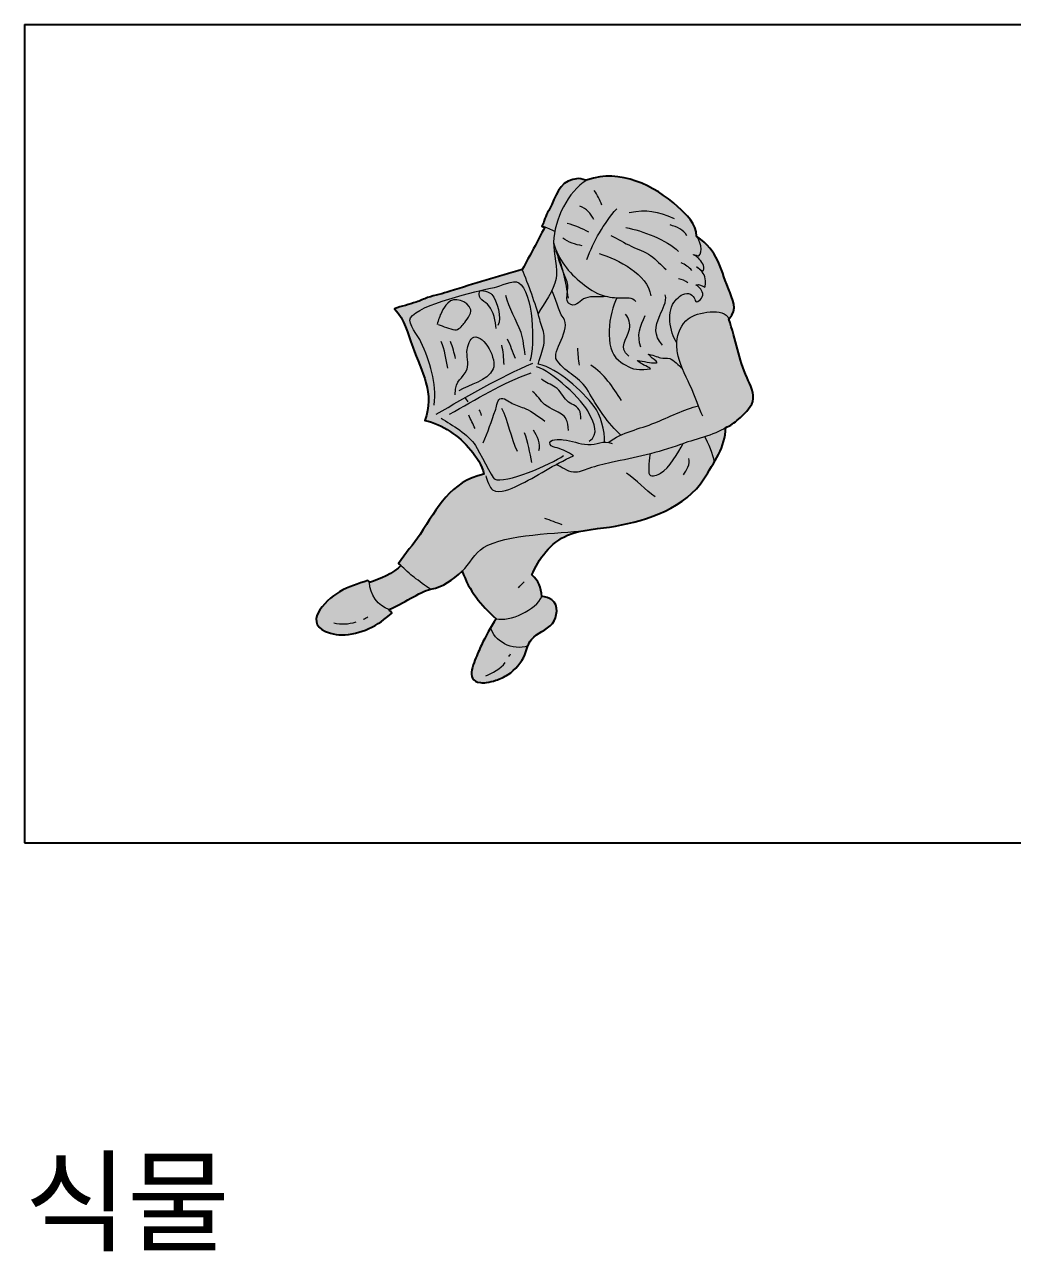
# Model space of a CAD drawing. Header units: millimetres. Extents: x 488786 to 747986, y 25193 to 95000.
# Drawn here: x 575900 to 578073, y 89301 to 92000 of the extents above; entities that cross this region are included whole.
import ezdxf

# ---------------------------------------------------------------- set-up
doc = ezdxf.new("R2010")
doc.units = ezdxf.units.MM
for name, color, linetype in [('10. ETC', 251, 'Continuous'), ('13. TXT2', 43, 'Continuous'), ('25. 255', 255, 'Continuous'), ('6. FUR1', 181, 'Continuous')]:
    doc.layers.add(name, color=color, linetype=linetype)
doc.layers.add('7. FUR2', color=241, linetype='Continuous', lineweight=5)
doc.styles.add('YUHIHA_TEXT', font='Pretendard-Regular.ttf')

# ---------------------------------------------------------------- blocks, each defined once
blk = doc.blocks.new('YUHIHA_Accessory_Person_Seated_C_Plan')
at = {"layer": '25. 255'}
blk.add_hatch(color=256, dxfattribs=at).paths.add_polyline_path([(41056, 11822.5), (41056.2, 11823), (41056.4, 11823.6), (41056.5, 11824.2), (41056.7, 11824.8), (41057, 11825.4), (41057.2, 11826.1), (41057.4, 11826.7), (41057.7, 11827.3), (41058.3, 11828.5), (41058.9, 11829.8), (41059.5, 11831), (41060.3, 11832.3), (41061, 11833.6), (41061.8, 11834.8), (41062.6, 11836.1), (41063.5, 11837.4), (41065.3, 11839.9), (41067.2, 11842.4), (41069.1, 11844.9), (41071.1, 11847.3), (41073.1, 11849.6), (41075.1, 11851.8), (41079, 11855.9), (41082.6, 11859.5), (41083.4, 11859.2), (41085.7, 11858.2), (41099.6, 11872), (41102.9, 11875.6), (41104.5, 11877.4), (41106.1, 11879.2), (41107.6, 11881.2), (41109.1, 11883.1), (41110.6, 11885.2), (41112, 11887.3), (41113.2, 11889.1), (41114.4, 11891.1), (41115.5, 11893.1), (41116.7, 11895.3), (41117.8, 11897.5), (41118.8, 11899.8), (41119.8, 11902.1), (41120.7, 11904.5), (41121.6, 11906.9), (41122.4, 11909.4), (41122.7, 11910.6), (41123.1, 11911.8), (41123.4, 11913), (41123.6, 11914.2), (41123.9, 11915.4), (41124.1, 11916.6), (41124.3, 11917.8), (41124.5, 11919), (41124.6, 11920.1), (41124.7, 11921.3), (41124.8, 11922.4), (41124.8, 11923.5), (41124.8, 11924.1), (41124.8, 11924.6), (41124.7, 11925.1), (41124.7, 11925.7), (41124.7, 11926.2), (41124.6, 11926.7), (41124.6, 11927.2), (41124.5, 11927.8), (41124.4, 11928.3), (41124.3, 11928.8), (41124.2, 11929.2), (41124.1, 11929.7), (41124, 11930.2), (41123.8, 11930.7), (41123.7, 11931.1), (41123.5, 11931.6), (41123.4, 11932), (41123.2, 11932.5), (41123, 11932.9), (41122.8, 11933.3), (41122.6, 11933.7), (41122.3, 11934.1), (41122.1, 11934.5), (41121.8, 11934.9), (41121.7, 11935.1), (41121.5, 11935.3), (41121.4, 11935.4), (41121.3, 11935.6), (41121.1, 11935.8), (41121, 11936), (41120.8, 11936.1), (41120.7, 11936.3), (41120.5, 11936.5), (41120.3, 11936.6), (41120.2, 11936.8), (41120, 11937), (41119.8, 11937.1), (41119.6, 11937.3), (41119.5, 11937.4), (41119.3, 11937.6), (41119.1, 11937.7), (41118.9, 11937.9), (41118.7, 11938), (41118.5, 11938.1), (41118.3, 11938.3), (41118.1, 11938.4), (41117.9, 11938.5), (41117.7, 11938.6), (41117.4, 11938.8), (41117.2, 11938.9), (41117, 11939), (41116.8, 11939.1), (41116.3, 11939.3), (41115.8, 11939.5), (41115.3, 11939.7), (41114.8, 11939.9), (41114.3, 11940), (41113.7, 11940.2), (41113.2, 11940.3), (41112.6, 11940.5), (41112, 11940.6), (41111.4, 11940.6), (41110.8, 11940.7), (41110.1, 11940.8), (41109.5, 11940.8), (41108.8, 11940.9), (41108.1, 11940.9), (41107.4, 11940.9), (41106.7, 11940.9), (41105.9, 11940.8), (41105.1, 11940.8), (41104.4, 11940.7), (41103.6, 11940.7), (41102.7, 11940.6), (41101, 11940.3), (41099.3, 11940), (41097.5, 11939.6), (41095.7, 11939.2), (41094, 11938.8), (41092.2, 11938.2), (41090.5, 11937.7), (41089.6, 11937.4), (41088.8, 11937), (41088, 11936.7), (41087.1, 11936.3), (41086.3, 11936), (41085.4, 11935.6), (41083.5, 11934.6), (41081.5, 11933.5), (41079.6, 11932.4), (41077.7, 11931.2), (41075.8, 11930), (41074, 11928.7), (41072.2, 11927.4), (41070.5, 11926), (41068.8, 11924.6), (41067.1, 11923.1), (41065.5, 11921.5), (41063.8, 11920), (41062.3, 11918.3), (41060.7, 11916.7), (41059.2, 11915), (41057.8, 11913.3), (41056.4, 11911.5), (41055, 11909.7), (41053.6, 11907.9), (41052.3, 11906), (41051, 11904.1), (41049.8, 11902.2), (41048.6, 11900.3), (41047.5, 11898.4), (41046.4, 11896.4), (41045.3, 11894.4), (41044.3, 11892.4), (41043.3, 11890.4), (41042.4, 11888.4), (41041.5, 11886.4), (41040.6, 11884.3), (41039.8, 11882.3), (41041.2, 11881.7), (41042.5, 11881.1), (41043.2, 11880.8), (41043.9, 11880.5), (41044.5, 11880.2), (41045.2, 11879.8), (41044, 11878.5), (41042.8, 11877.2), (41040.5, 11874.3), (41038.1, 11871.3), (41035.8, 11868.1), (41021.8, 11848.4), (41019.5, 11845.3), (41017.3, 11842.4), (41016.2, 11841), (41015.1, 11839.7), (41013.9, 11838.5), (41012.9, 11837.3), (41011.8, 11836.2), (41010.7, 11835.1), (41010.1, 11834.6), (41009.6, 11834.2), (41009.1, 11833.7), (41008.5, 11833.3), (41007.2, 11832.3), (41006, 11831.2), (41004.8, 11830.2), (41003.6, 11829.1), (41002.5, 11828.1), (41001.4, 11827), (41000.4, 11826), (40999.4, 11824.9), (40998.4, 11823.8), (40997.5, 11822.7), (40996.6, 11821.6), (40995.8, 11820.5), (40995, 11819.4), (40994.2, 11818.3), (40993.4, 11817.1), (40992.6, 11816), (40991.9, 11814.8), (40991.2, 11813.6), (40989.8, 11811.2), (40988.5, 11808.6), (40987.2, 11806), (40984.7, 11800.5), (40982.2, 11794.6), (40980.4, 11796.4), (40978.6, 11798.1), (40976.8, 11799.7), (40975, 11801.3), (40973.1, 11802.8), (40971.3, 11804.3), (40969.4, 11805.8), (40967.5, 11807.2), (40965.6, 11808.5), (40963.7, 11809.8), (40961.7, 11811.1), (40959.7, 11812.3), (40957.8, 11813.5), (40955.8, 11814.7), (40951.7, 11816.9), (40947.6, 11818.9), (40943.4, 11820.9), (40939.1, 11822.7), (40934.8, 11824.4), (40930.3, 11826.1), (40925.8, 11827.6), (40921.2, 11829.1), (40916.5, 11830.5), (40917.4, 11840), (40918.2, 11849.8), (40918.4, 11854.6), (40918.6, 11859.5), (40918.6, 11864.3), (40918.6, 11869.1), (40918.4, 11874.1), (40918.3, 11876.5), (40918.2, 11879), (40917.6, 11890.1), (40917.3, 11893.4), (40917.1, 11895), (40916.9, 11896.6), (40916.7, 11898.2), (40916.4, 11899.8), (40916.2, 11900.6), (40916.1, 11901.4), (40915.9, 11902.1), (40915.7, 11902.9), (40915.4, 11903.6), (40915.2, 11904.3), (40915, 11905), (40914.7, 11905.7), (40914.4, 11906.4), (40914.1, 11907), (40914, 11907.3), (40913.8, 11907.7), (40913.7, 11908), (40913.5, 11908.3), (40913.3, 11908.6), (40913.1, 11908.8), (40913, 11909.1), (40912.8, 11909.4), (40912.6, 11909.7), (40912.4, 11909.9), (40912.2, 11910.2), (40912, 11910.4), (40911.8, 11910.7), (40911.6, 11910.9), (40911.3, 11911.1), (40911.1, 11911.4), (40910.9, 11911.6), (40910.6, 11911.8), (40910.4, 11912), (40910.1, 11912.2), (40909.9, 11912.3), (40909.6, 11912.5), (40909.4, 11912.7), (40909.1, 11912.8), (40908.8, 11913), (40908.5, 11913.1), (40908.2, 11913.2), (40908, 11913.3), (40907.6, 11913.5), (40907.3, 11913.5), (40907, 11913.6), (40906.7, 11913.7), (40906.4, 11913.8), (40906, 11913.8), (40905.7, 11913.9), (40905.4, 11913.9), (40905, 11913.9), (40904.6, 11914), (40904.3, 11914), (40903.9, 11914), (40903.5, 11913.9), (40903.1, 11913.9), (40902.7, 11913.9), (40902.3, 11913.8), (40901.9, 11913.7), (40901.5, 11913.7), (40901.1, 11913.6), (40900.6, 11913.5), (40900.2, 11913.4), (40899.7, 11913.2), (40899.3, 11913.1), (40898.8, 11912.9), (40897.9, 11912.6), (40897, 11912.2), (40896, 11911.8), (40895.1, 11911.4), (40894.2, 11910.9), (40893.8, 11910.7), (40893.4, 11910.4), (40892.9, 11910.2), (40892.5, 11909.9), (40892.1, 11909.7), (40891.7, 11909.4), (40889.2, 11907.6), (40888, 11906.7), (40886.8, 11905.7), (40885.7, 11904.7), (40884.5, 11903.7), (40883.4, 11902.7), (40882.3, 11901.6), (40879.4, 11898.4), (40877.9, 11896.8), (40876.5, 11895.1), (40875.1, 11893.4), (40873.8, 11891.7), (40873.2, 11890.8), (40872.6, 11889.9), (40872, 11889), (40871.4, 11888.1), (40870.9, 11887.2), (40870.3, 11886.2), (40869.8, 11885.3), (40869.3, 11884.4), (40868.9, 11883.4), (40868.4, 11882.5), (40868, 11881.5), (40867.6, 11880.5), (40867.2, 11879.6), (40866.8, 11878.6), (40866.4, 11877.6), (40866.1, 11876.6), (40865.8, 11875.6), (40865.5, 11874.6), (40865.2, 11873.6), (40864.9, 11872.6), (40864.7, 11871.5), (40864.4, 11870.5), (40864.2, 11869.5), (40864, 11868.5), (40863.9, 11867.4), (40863.7, 11866.4), (40863.6, 11865.3), (40863.5, 11864.3), (40863.4, 11863.2), (40863.3, 11862.2), (40863.2, 11861.1), (40863.2, 11860.1), (40863.2, 11859), (40863.2, 11857.9), (40863.2, 11856.9), (40863.3, 11855.8), (40863.3, 11854.5), (40863.5, 11853.2), (40864.5, 11845.1), (40864.6, 11843.7), (40864.7, 11842.4), (40864.8, 11841), (40864.8, 11840.3), (40864.8, 11839.7), (40864.8, 11839), (40864.8, 11838.3), (40864.7, 11837.7), (40864.7, 11837), (40864.6, 11836.4), (40864.5, 11835.7), (40864.4, 11835.1), (40864.3, 11834.7), (40864.2, 11834.4), (40864.1, 11833.9), (40863.9, 11833.4), (40863.8, 11832.9), (40863.6, 11832.4), (40863.4, 11831.9), (40863.3, 11831.4), (40862.9, 11830.4), (40862.4, 11829.4), (40862, 11828.4), (40861.5, 11827.5), (40861, 11826.6), (40860.5, 11825.6), (40859.9, 11824.7), (40858.8, 11822.9), (40854.1, 11815.7), (40853, 11813.9), (40852.5, 11813), (40852, 11812), (40851.5, 11811.1), (40851.1, 11810.2), (40850.7, 11809.2), (40850.3, 11808.2), (40850.1, 11807.7), (40849.9, 11807.2), (40849.8, 11806.7), (40849.6, 11806.2), (40849.5, 11805.7), (40849.3, 11805.2), (40849.2, 11804.7), (40849.1, 11804.2), (40849, 11803.7), (40848.9, 11803.2), (40848.8, 11802.7), (40848.8, 11802.2), (40848.7, 11801.7), (40848.7, 11801.2), (40848.6, 11800.7), (40848.6, 11800.2), (40848.6, 11799.6), (40848.6, 11799.1), (40848.6, 11798.6), (40848.6, 11798.1), (40848.6, 11797.5), (40848.6, 11797), (40848.7, 11796.5), (40848.7, 11795.9), (40848.8, 11795.4), (40848.9, 11794.9), (40848.9, 11794.4), (40849, 11793.8), (40849.1, 11793.3), (40849.2, 11792.8), (40849.3, 11792.3), (40849.5, 11791.8), (40849.6, 11791.3), (40849.8, 11790.7), (40849.9, 11790.2), (40850.1, 11789.7), (40850.3, 11789.2), (40850.5, 11788.7), (40850.7, 11788.3), (40850.9, 11787.8), (40851.1, 11787.3), (40851.3, 11786.8), (40851.6, 11786.4), (40851.8, 11785.9), (40852.1, 11785.5), (40852.3, 11785), (40852.6, 11784.6), (40852.9, 11784.2), (40853.2, 11783.7), (40853.5, 11783.3), (40853.8, 11782.9), (40854.2, 11782.5), (40854.5, 11782.2), (40854.9, 11781.8), (40855.2, 11781.4), (40855.6, 11781.1), (40856, 11780.7), (40856.4, 11780.4), (40856.8, 11780.1), (40857.2, 11779.8), (40857.6, 11779.5), (40858.1, 11779.2), (40858.5, 11779), (40859, 11778.7), (40859.4, 11778.5), (40859.9, 11778.3), (40860.4, 11778.1), (40860.9, 11777.9), (40861.4, 11777.7), (40861.9, 11777.5), (40862.5, 11777.4), (40863, 11777.3), (40863.4, 11777.2), (40863.8, 11777.1), (40864.3, 11777), (40864.7, 11777), (40865.1, 11777), (40865.5, 11776.9), (40865.9, 11776.9), (40866.3, 11776.9), (40866.8, 11776.9), (40867.2, 11777), (40867.6, 11777), (40868, 11777), (40868.4, 11777.1), (40868.8, 11777.1), (40869.7, 11777.3), (40870.5, 11777.4), (40871.3, 11777.6), (40876.2, 11778.9), (40877.3, 11777.2), (40878.4, 11775.5), (40879.6, 11773.9), (40880.2, 11773.1), (40880.8, 11772.3), (40881.4, 11771.6), (40882, 11770.8), (40882.7, 11770.1), (40883.3, 11769.4), (40884, 11768.7), (40884.7, 11768.1), (40885.3, 11767.4), (40886, 11766.8), (40886.8, 11766.2), (40887.5, 11765.6), (40888.2, 11765.1), (40889, 11764.5), (40889.8, 11764), (40890.6, 11763.5), (40891.4, 11763), (40892.3, 11762.6), (40893.1, 11762.2), (40894, 11761.8), (40894.9, 11761.4), (40895.8, 11761), (40896.8, 11760.7), (40897.8, 11760.4), (40898.8, 11760.1), (40899.8, 11759.9), (40899.9, 11757.9), (40900.1, 11755.8), (40900.1, 11753.7), (40900.1, 11751.6), (40900.1, 11749.5), (40900.1, 11747.3), (40899.9, 11745.1), (40899.8, 11742.9), (40899.5, 11740.7), (40899.3, 11738.5), (40899, 11736.3), (40898.6, 11734.1), (40898.2, 11731.9), (40897.7, 11729.7), (40897.2, 11727.5), (40896.7, 11725.3), (40896.1, 11723.1), (40895.4, 11720.9), (40894.7, 11718.8), (40894, 11716.7), (40893.2, 11714.6), (40892.3, 11712.5), (40891.4, 11710.5), (40890.5, 11708.5), (40889.5, 11706.6), (40888.5, 11704.7), (40887.4, 11702.8), (40886.2, 11701), (40885, 11699.2), (40884.4, 11698.4), (40883.8, 11697.5), (40883.2, 11696.7), (40882.5, 11695.9), (40881.9, 11695.1), (40881.2, 11694.3), (40879.9, 11692.9), (40878.5, 11691.5), (40877.2, 11690.1), (40875.8, 11688.7), (40874.3, 11687.4), (40872.9, 11686.1), (40869.9, 11683.6), (40866.8, 11681.1), (40863.6, 11678.7), (40860.4, 11676.4), (40837.2, 11661.1), (40830.8, 11656.6), (40824.6, 11652), (40818.2, 11647), (40811.9, 11641.7), (40805.7, 11636.2), (40799.5, 11630.4), (40796.5, 11627.4), (40793.5, 11624.3), (40790.6, 11621.2), (40787.8, 11618), (40785, 11614.8), (40782.3, 11611.5), (40779.7, 11608.1), (40777.2, 11604.7), (40774.8, 11601.3), (40772.5, 11597.8), (40770.3, 11594.2), (40768.2, 11590.6), (40766.2, 11587), (40764.4, 11583.3), (40763.6, 11581.4), (40762.7, 11579.6), (40762, 11577.7), (40761.2, 11575.8), (40760.5, 11573.9), (40759.8, 11572), (40759.2, 11570.1), (40758.6, 11568.1), (40758.1, 11566.2), (40757.6, 11564.3), (40757.2, 11562.3), (40756.7, 11560.3), (40756.4, 11558.4), (40756.1, 11556.4), (40755.8, 11554.4), (40755.6, 11552.4), (40753.7, 11534.3), (40752.8, 11525.2), (40752.6, 11520.7), (40752.4, 11516.2), (40752.4, 11513.9), (40752.5, 11511.7), (40752.6, 11509.5), (40752.7, 11507.2), (40752.9, 11505), (40753.1, 11502.8), (40753.4, 11500.6), (40753.8, 11498.4), (40754.2, 11496.3), (40754.7, 11494.1), (40755, 11493.1), (40755.3, 11492), (40755.6, 11490.9), (40756, 11489.9), (40756.3, 11488.8), (40756.7, 11487.7), (40757.1, 11486.7), (40757.5, 11485.7), (40758, 11484.6), (40758.4, 11483.6), (40758.9, 11482.5), (40759.4, 11481.5), (40758.6, 11480.6), (40757.8, 11479.6), (40757, 11478.6), (40756.3, 11477.6), (40755.6, 11476.6), (40754.9, 11475.6), (40754.2, 11474.5), (40753.6, 11473.4), (40753, 11472.3), (40752.4, 11471.2), (40751.9, 11470.1), (40751.3, 11469), (40750.3, 11466.7), (40749.3, 11464.4), (40746.7, 11457.8), (40745.3, 11454.3), (40744.7, 11452.5), (40744.2, 11450.6), (40743.7, 11448.8), (40743.4, 11447.9), (40743.2, 11447), (40743, 11446), (40742.9, 11445.1), (40742.7, 11444.2), (40742.6, 11443.3), (40742.5, 11442.4), (40742.4, 11441.5), (40742.4, 11440.6), (40742.4, 11440.2), (40742.4, 11439.7), (40742.4, 11439.3), (40742.4, 11438.8), (40742.4, 11438.4), (40742.5, 11438), (40742.5, 11437.5), (40742.6, 11437.1), (40742.6, 11436.7), (40742.7, 11436.2), (40742.8, 11435.7), (40742.9, 11435.3), (40743, 11434.8), (40743.1, 11434.3), (40743.3, 11433.8), (40743.4, 11433.3), (40743.6, 11432.8), (40743.8, 11432.4), (40743.9, 11431.9), (40744.1, 11431.5), (40744.3, 11431), (40744.6, 11430.6), (40744.8, 11430.1), (40745, 11429.7), (40745.2, 11429.2), (40745.5, 11428.8), (40745.7, 11428.4), (40746, 11427.9), (40746.6, 11427.1), (40747.1, 11426.3), (40747.8, 11425.5), (40748.4, 11424.7), (40749, 11423.9), (40749.7, 11423.1), (40750.4, 11422.4), (40751.1, 11421.6), (40751.9, 11420.9), (40753.4, 11419.5), (40754.9, 11418.1), (40766.3, 11408.6), (40769.9, 11405.3), (40773.4, 11401.9), (40776.8, 11398.5), (40783.3, 11391.5), (40809.3, 11361.9), (40812.9, 11358.1), (40816.5, 11354.4), (40816.3, 11353.6), (40816.1, 11352.8), (40815.9, 11352), (40815.7, 11351.3), (40815.6, 11350.6), (40815.5, 11349.8), (40815.4, 11349.1), (40815.3, 11348.4), (40815.2, 11347.8), (40815.2, 11347.1), (40815.2, 11346.4), (40815.2, 11345.8), (40815.2, 11345.1), (40815.3, 11344.5), (40815.3, 11343.9), (40815.4, 11343.3), (40815.5, 11342.7), (40815.7, 11342.1), (40815.8, 11341.5), (40816, 11340.9), (40816.1, 11340.3), (40816.3, 11339.8), (40816.5, 11339.2), (40816.8, 11338.7), (40817, 11338.1), (40817.3, 11337.6), (40817.5, 11337.1), (40817.8, 11336.5), (40818.1, 11336), (40818.4, 11335.5), (40818.8, 11335), (40819.1, 11334.5), (40819.4, 11334), (40819.8, 11333.5), (40820.2, 11333.1), (40820.6, 11332.6), (40821.4, 11331.6), (40822.2, 11330.7), (40823.1, 11329.8), (40824, 11328.9), (40825.9, 11327.1), (40842.1, 11312), (40852.7, 11301.7), (40856, 11298.5), (40859.3, 11295.6), (40861, 11294.2), (40862.7, 11292.8), (40864.5, 11291.5), (40866.2, 11290.2), (40868.1, 11288.9), (40870, 11287.7), (40871.9, 11286.6), (40874, 11285.5), (40876.1, 11284.4), (40878.3, 11283.4), (40880.6, 11282.5), (40883, 11281.5), (40885.5, 11280.7), (40888.2, 11279.8), (40891, 11279.1), (40893.9, 11278.3), (40897, 11277.6), (40900.2, 11277), (40900.2, 11277), (40900.5, 11276.4), (40900.8, 11275.7), (40901.1, 11275.1), (40901.5, 11274.5), (40901.9, 11273.9), (40902.2, 11273.4), (40902.7, 11272.8), (40903.1, 11272.2), (40903.5, 11271.7), (40903.9, 11271.1), (40904.4, 11270.6), (40904.9, 11270.1), (40905.4, 11269.6), (40905.9, 11269.1), (40906.4, 11268.6), (40906.9, 11268.1), (40907.4, 11267.6), (40908, 11267.2), (40908.5, 11266.7), (40909.1, 11266.3), (40909.7, 11265.9), (40910.3, 11265.4), (40911.5, 11264.6), (40912.7, 11263.8), (40914, 11263.1), (40915.3, 11262.3), (40916.6, 11261.6), (40917.9, 11261), (40919.3, 11260.3), (40920.6, 11259.7), (40922, 11259.1), (40924.8, 11258), (40927.6, 11257), (40930.3, 11256.1), (40938.1, 11253.6), (40941.9, 11252.6), (40945.6, 11251.6), (40949.5, 11250.7), (40953.3, 11249.8), (40957.2, 11249.1), (40961.2, 11248.4), (40965.1, 11247.9), (40969.1, 11247.4), (40973.1, 11247), (40977.1, 11246.7), (40981.1, 11246.6), (40985.1, 11246.5), (40989.1, 11246.6), (40993.1, 11246.7), (40997.1, 11247), (41001.1, 11247.4), (41005, 11248), (41008.9, 11248.6), (41010.8, 11249), (41012.8, 11249.4), (41014.7, 11249.9), (41016.6, 11250.3), (41018.5, 11250.9), (41020.4, 11251.4), (41022.2, 11252), (41024.1, 11252.6), (41025.9, 11253.3), (41027.8, 11254), (41029.6, 11254.7), (41031.4, 11255.5), (41033.2, 11256.3), (41034.9, 11257.1), (41036.7, 11258), (41038.4, 11258.9), (41040.1, 11259.9), (41041.8, 11260.9), (41043.4, 11261.9), (41045.1, 11263), (41046.7, 11264.1), (41048.3, 11265.3), (41049.9, 11266.5), (41051.4, 11267.7), (41052.9, 11269), (41054.4, 11270.4), (41055.9, 11271.7), (41057.4, 11273.2), (41057.5, 11273.3), (41057.6, 11273.4), (41057.8, 11273.5), (41057.9, 11273.6), (41058, 11273.7), (41058.2, 11273.8), (41058.3, 11273.9), (41058.5, 11274), (41058.6, 11274.1), (41058.8, 11274.2), (41059, 11274.3), (41059.1, 11274.4), (41059.3, 11274.4), (41059.5, 11274.5), (41059.6, 11274.6), (41059.8, 11274.6), (41060, 11274.7), (41060.1, 11274.8), (41060.5, 11274.9), (41060.8, 11275), (41061.2, 11275.1), (41061.6, 11275.2), (41061.9, 11275.2), (41065, 11275.8), (41065.7, 11276), (41066.1, 11276), (41066.5, 11276.1), (41066.8, 11276.2), (41067.2, 11276.4), (41067.3, 11276.4), (41067.5, 11276.5), (41067.7, 11276.6), (41067.9, 11276.6), (41068, 11276.7), (41068.2, 11276.8), (41068.4, 11276.9), (41068.5, 11276.9), (41069.4, 11277.4), (41070.2, 11278), (41071.1, 11278.5), (41071.8, 11279), (41072.6, 11279.5), (41073.3, 11280), (41074, 11280.6), (41074.7, 11281.1), (41075.3, 11281.7), (41076, 11282.2), (41076.5, 11282.8), (41077.1, 11283.4), (41077.7, 11283.9), (41078.2, 11284.5), (41078.7, 11285.1), (41079.1, 11285.7), (41079.6, 11286.3), (41080, 11286.9), (41080.4, 11287.5), (41080.8, 11288.1), (41081.2, 11288.8), (41081.5, 11289.4), (41081.8, 11290), (41082.1, 11290.7), (41082.4, 11291.3), (41082.7, 11292), (41083, 11292.7), (41083.2, 11293.3), (41083.4, 11294), (41083.6, 11294.7), (41083.8, 11295.4), (41084, 11296.1), (41084.1, 11296.8), (41084.3, 11297.5), (41084.4, 11298.2), (41084.5, 11298.9), (41084.7, 11300.4), (41084.9, 11301.9), (41085, 11303.4), (41085.1, 11305), (41085.1, 11306.6), (41085.2, 11308.2), (41084.8, 11323.3), (41084.8, 11324.7), (41085.1, 11333.3), (41085.1, 11336.1), (41085.1, 11337.5), (41085.1, 11339), (41085, 11340.4), (41084.9, 11341.1), (41084.8, 11341.8), (41084.7, 11342.5), (41084.6, 11343.1), (41084.5, 11343.8), (41084.4, 11344.5), (41084.3, 11344.7), (41084.3, 11345), (41084.3, 11345.2), (41084.2, 11345.5), (41084.2, 11345.7), (41084.2, 11346), (41084.2, 11346.4), (41084.1, 11346.9), (41084.2, 11347.4), (41084.3, 11350.4), (41084.3, 11351.4), (41084.3, 11351.9), (41084.3, 11352.4), (41082.3, 11352.1), (41080.3, 11351.8), (41082.4, 11413.2), (41153.3, 11478.8), (41156.1, 11481.4), (41170.1, 11493.6), (41172.9, 11496.1), (41175.6, 11498.7), (41177, 11500.1), (41178.3, 11501.6), (41183.5, 11507.5), (41184.8, 11508.9), (41185.5, 11509.6), (41186.2, 11510.3), (41188.8, 11512.8), (41202.4, 11525.1), (41205, 11527.6), (41207.6, 11530.2), (41205.9, 11530.9), (41204.2, 11531.6), (41202.6, 11532.4), (41201, 11533.1), (41199.5, 11534), (41198, 11534.8), (41196.5, 11535.7), (41195.1, 11536.6), (41193.7, 11537.6), (41192.3, 11538.5), (41191, 11539.5), (41189.7, 11540.5), (41188.4, 11541.6), (41187.1, 11542.6), (41184.6, 11544.8), (41182.1, 11547), (41179.7, 11549.3), (41165.1, 11564.1), (41160.5, 11568.4), (41142.2, 11585.1), (41137.9, 11589.3), (41133.6, 11593.6), (41131.6, 11595.7), (41129.6, 11597.9), (41127.7, 11600.2), (41125.9, 11602.5), (41124.1, 11604.8), (41122.4, 11607.2), (41121.6, 11608.4), (41120.8, 11609.6), (41120.1, 11610.9), (41119.3, 11612.1), (41118.6, 11613.4), (41117.9, 11614.7), (41117.2, 11616), (41116.6, 11617.4), (41115.9, 11618.7), (41115.3, 11620.1), (41114.8, 11621.5), (41114.2, 11622.9), (41113.7, 11624.4), (41113.2, 11625.8), (41112.8, 11627.3), (41112.4, 11628.8), (41112, 11630.3), (41111.6, 11631.9), (41111.3, 11633.5), (41111, 11635.1), (41110.7, 11636.7), (41110.5, 11638.4), (41110.3, 11640.1), (41110.1, 11641.8), (41107.9, 11641.3), (41105.7, 11640.9), (41103.4, 11640.5), (41101.2, 11640.2), (41099, 11639.9), (41096.7, 11639.7), (41094.5, 11639.6), (41092.3, 11639.4), (41090.1, 11639.4), (41087.8, 11639.4), (41085.6, 11639.4), (41083.4, 11639.5), (41081.2, 11639.6), (41079, 11639.8), (41076.8, 11640), (41074.6, 11640.3), (41072.5, 11640.6), (41070.3, 11640.9), (41068.1, 11641.3), (41065.9, 11641.8), (41063.8, 11642.3), (41061.6, 11642.8), (41059.4, 11643.4), (41057.3, 11644), (41055.2, 11644.6), (41053, 11645.3), (41048.8, 11646.8), (41044.5, 11648.4), (41040.4, 11650.2), (41036.5, 11652), (41034.6, 11653), (41032.6, 11654), (41030.6, 11655.1), (41028.7, 11656.2), (41026.7, 11657.4), (41024.8, 11658.6), (41022.9, 11659.9), (41021.1, 11661.3), (41020.2, 11662), (41019.4, 11662.7), (41018.5, 11663.4), (41017.7, 11664.2), (41016.9, 11664.9), (41016.1, 11665.7), (41015.3, 11666.5), (41014.6, 11667.2), (41013.9, 11668.1), (41013.2, 11668.9), (41012.5, 11669.7), (41011.9, 11670.6), (41013.5, 11671.9), (41015, 11673.2), (41016.5, 11674.5), (41017.9, 11675.8), (41019.3, 11677.2), (41020.7, 11678.6), (41022, 11679.9), (41023.2, 11681.3), (41024.4, 11682.7), (41025.6, 11684.2), (41026.7, 11685.6), (41027.8, 11687), (41028.9, 11688.5), (41029.9, 11690), (41030.9, 11691.5), (41031.8, 11692.9), (41032.7, 11694.5), (41033.6, 11696), (41034.4, 11697.5), (41035.2, 11699), (41036, 11700.6), (41036.7, 11702.2), (41037.4, 11703.7), (41038.1, 11705.3), (41039.4, 11708.5), (41040.5, 11711.8), (41041.6, 11715.1), (41042.5, 11718.4), (41043.4, 11721.7), (41044.2, 11725.1), (41045, 11728.6), (41045.7, 11732), (41046.8, 11739.1), (41052.4, 11781.6), (41053.4, 11787.3), (41058, 11810.1), (41059, 11815.7), (41059.9, 11821.5), (41059.8, 11821.5), (41059.5, 11821.5), (41056.3, 11822.4), (41056.1, 11822.4)], flags=0)
at = {"layer": '6. FUR1'}
blk.add_open_spline([(41056, 11822.5), (41056.6, 11822.3), (41059.2, 11821.6), (41059.9, 11821.5), (41057.9, 11806.2), (41053.5, 11791.2), (41051.5, 11775.9), (41046.1, 11735.4), (41046.2, 11698.1), (41011.9, 11670.6), (41018.4, 11661.4), (41030.3, 11654.7), (41040.4, 11650.2), (41062.6, 11640.4), (41086.2, 11636.4), (41110.1, 11641.8), (41113.1, 11604.8), (41140.9, 11587.8), (41165.1, 11564.1), (41178.8, 11550.6), (41189.2, 11537.4), (41207.6, 11530.2), (41200.9, 11523.2), (41193.1, 11517.1), (41186.2, 11510.3), (41182.4, 11506.7), (41179.3, 11502.4), (41175.6, 11498.7), (41168.5, 11491.7), (41160.5, 11485.7), (41153.3, 11478.8), (41129.9, 11456.7), (41106.4, 11434.7), (41082.4, 11413.2), (41081.4, 11392.8), (41080.6, 11372.1), (41080.3, 11351.8), (41081.6, 11352), (41082.9, 11352.3), (41084.3, 11352.4), (41084.4, 11349.8), (41083.8, 11347.1), (41084.4, 11344.5), (41085.9, 11337.3), (41084.7, 11329.2), (41084.9, 11321.9), (41085.3, 11302.4), (41087.5, 11287.5), (41068.5, 11276.9), (41065.1, 11275.1), (41060.1, 11275.9), (41057.4, 11273.2), (41026.8, 11242.4), (40977.5, 11241.9), (40938.1, 11253.6), (40925, 11257.5), (40906.4, 11263.3), (40900.2, 11277), (40865, 11283.5), (40857.5, 11298.3), (40834, 11319.8), (40823, 11329.9), (40811.1, 11337.5), (40816.5, 11354.4), (40796.6, 11374.5), (40782.9, 11395), (40762.6, 11411.8), (40754.8, 11418.2), (40744.6, 11425.5), (40742.7, 11436.2), (40741.1, 11445.3), (40746, 11456.2), (40749.3, 11464.4), (40751.8, 11470.6), (40754.9, 11476.6), (40759.4, 11481.5), (40748.2, 11503.4), (40753.3, 11528.4), (40755.6, 11552.4), (40759.7, 11595.1), (40797.7, 11632.5), (40830.8, 11656.6), (40847.4, 11668.6), (40867.5, 11678.8), (40881.2, 11694.3), (40895.7, 11710.8), (40901.8, 11738.5), (40899.8, 11759.9), (40888.8, 11762.4), (40882, 11769.6), (40876.2, 11778.9), (40871.9, 11777.8), (40867.5, 11776.3), (40863, 11777.3), (40851.3, 11779.8), (40847, 11793.8), (40849.1, 11804.2), (40851.4, 11815.3), (40861.5, 11823.3), (40864.2, 11834.4), (40865.9, 11841.2), (40863.6, 11848.9), (40863.3, 11855.8), (40862.7, 11867.1), (40865.5, 11878.4), (40871.4, 11888.1), (40874.4, 11893), (40878.4, 11897.5), (40882.3, 11901.6), (40885.1, 11904.5), (40888.4, 11907), (40891.7, 11909.4), (40893.9, 11910.9), (40896.3, 11912.1), (40898.8, 11912.9), (40918.8, 11919.8), (40917.3, 11890.5), (40918.2, 11879), (40918.5, 11875.7), (40918.4, 11872.4), (40918.6, 11869.1), (40919, 11856.5), (40917.8, 11843.1), (40916.5, 11830.5), (40941.8, 11823.2), (40963.2, 11813.5), (40982.2, 11794.6), (40989.1, 11811), (40994.3, 11822.2), (41008.5, 11833.3), (41019.9, 11842.1), (41032.6, 11866.4), (41045.2, 11879.8), (41043.5, 11880.8), (41041.6, 11881.5), (41039.8, 11882.3), (41048.2, 11904.1), (41064.1, 11925.4), (41085.4, 11935.6), (41089.9, 11937.7), (41094.5, 11939.1), (41099.3, 11940), (41137.8, 11947.5), (41124.5, 11906.2), (41112, 11887.3), (41104.5, 11875.8), (41095.2, 11867.8), (41085.7, 11858.2), (41084.7, 11858.6), (41083.6, 11859), (41082.6, 11859.5), (41073.7, 11850.9), (41059.2, 11834.9), (41056, 11822.5)], degree=3, knots=[0, 0, 0, 0, 1, 1, 1, 2, 2, 2, 3, 3, 3, 4, 4, 4, 5, 5, 5, 6, 6, 6, 7, 7, 7, 8, 8, 8, 9, 9, 9, 10, 10, 10, 11, 11, 11, 12, 12, 12, 13, 13, 13, 14, 14, 14, 15, 15, 15, 16, 16, 16, 17, 17, 17, 18, 18, 18, 19, 19, 19, 20, 20, 20, 21, 21, 21, 22, 22, 22, 23, 23, 23, 24, 24, 24, 25, 25, 25, 26, 26, 26, 27, 27, 27, 28, 28, 28, 29, 29, 29, 30, 30, 30, 31, 31, 31, 32, 32, 32, 33, 33, 33, 34, 34, 34, 35, 35, 35, 36, 36, 36, 37, 37, 37, 38, 38, 38, 39, 39, 39, 40, 40, 40, 41, 41, 41, 42, 42, 42, 43, 43, 43, 44, 44, 44, 45, 45, 45, 46, 46, 46, 47, 47, 47, 48, 48, 48, 49, 49, 49, 50, 50, 50, 51, 51, 51, 51], dxfattribs=at)
blk.add_open_spline([(41056, 11822.5), (41056.6, 11822.3), (41059.2, 11821.6), (41059.9, 11821.5), (41057.9, 11806.2), (41053.5, 11791.2), (41051.5, 11775.9), (41046.1, 11735.4), (41046.2, 11698.1), (41011.9, 11670.6), (41018.4, 11661.4), (41030.3, 11654.7), (41040.4, 11650.2), (41062.6, 11640.4), (41086.2, 11636.4), (41110.1, 11641.8), (41113.1, 11604.8), (41140.9, 11587.8), (41165.1, 11564.1), (41178.8, 11550.6), (41189.2, 11537.4), (41207.6, 11530.2), (41200.9, 11523.2), (41193.1, 11517.1), (41186.2, 11510.3), (41182.4, 11506.7), (41179.3, 11502.4), (41175.6, 11498.7), (41168.5, 11491.7), (41160.5, 11485.7), (41153.3, 11478.8), (41129.9, 11456.7), (41106.4, 11434.7), (41082.4, 11413.2), (41081.4, 11392.8), (41080.6, 11372.1), (41080.3, 11351.8), (41081.6, 11352), (41082.9, 11352.3), (41084.3, 11352.4), (41084.4, 11349.8), (41083.8, 11347.1), (41084.4, 11344.5), (41085.9, 11337.3), (41084.7, 11329.2), (41084.9, 11321.9), (41085.3, 11302.4), (41087.5, 11287.5), (41068.5, 11276.9), (41065.1, 11275.1), (41060.1, 11275.9), (41057.4, 11273.2), (41026.8, 11242.4), (40977.5, 11241.9), (40938.1, 11253.6), (40925, 11257.5), (40906.4, 11263.3), (40900.2, 11277), (40865, 11283.5), (40857.5, 11298.3), (40834, 11319.8), (40823, 11329.9), (40811.1, 11337.5), (40816.5, 11354.4), (40796.6, 11374.5), (40782.9, 11395), (40762.6, 11411.8), (40754.8, 11418.2), (40744.6, 11425.5), (40742.7, 11436.2), (40741.1, 11445.3), (40746, 11456.2), (40749.3, 11464.4), (40751.8, 11470.6), (40754.9, 11476.6), (40759.4, 11481.5), (40748.2, 11503.4), (40753.3, 11528.4), (40755.6, 11552.4), (40759.7, 11595.1), (40797.7, 11632.5), (40830.8, 11656.6), (40847.4, 11668.6), (40867.5, 11678.8), (40881.2, 11694.3), (40895.7, 11710.8), (40901.8, 11738.5), (40899.8, 11759.9), (40888.8, 11762.4), (40882, 11769.6), (40876.2, 11778.9), (40871.9, 11777.8), (40867.5, 11776.3), (40863, 11777.3), (40851.3, 11779.8), (40847, 11793.8), (40849.1, 11804.2), (40851.4, 11815.3), (40861.5, 11823.3), (40864.2, 11834.4), (40865.9, 11841.2), (40863.6, 11848.9), (40863.3, 11855.8), (40862.7, 11867.1), (40865.5, 11878.4), (40871.4, 11888.1), (40874.4, 11893), (40878.4, 11897.5), (40882.3, 11901.6), (40885.1, 11904.5), (40888.4, 11907), (40891.7, 11909.4), (40893.9, 11910.9), (40896.3, 11912.1), (40898.8, 11912.9), (40918.8, 11919.8), (40917.3, 11890.5), (40918.2, 11879), (40918.5, 11875.7), (40918.4, 11872.4), (40918.6, 11869.1), (40919, 11856.5), (40917.8, 11843.1), (40916.5, 11830.5), (40941.8, 11823.2), (40963.2, 11813.5), (40982.2, 11794.6), (40989.1, 11811), (40994.3, 11822.2), (41008.5, 11833.3), (41019.9, 11842.1), (41032.6, 11866.4), (41045.2, 11879.8), (41043.5, 11880.8), (41041.6, 11881.5), (41039.8, 11882.3), (41048.2, 11904.1), (41064.1, 11925.4), (41085.4, 11935.6), (41089.9, 11937.7), (41094.5, 11939.1), (41099.3, 11940), (41137.8, 11947.5), (41124.5, 11906.2), (41112, 11887.3), (41104.5, 11875.8), (41095.2, 11867.8), (41085.7, 11858.2), (41084.7, 11858.6), (41083.6, 11859), (41082.6, 11859.5), (41073.7, 11850.9), (41059.2, 11834.9), (41056, 11822.5)], degree=3, knots=[0, 0, 0, 0, 1, 1, 1, 2, 2, 2, 3, 3, 3, 4, 4, 4, 5, 5, 5, 6, 6, 6, 7, 7, 7, 8, 8, 8, 9, 9, 9, 10, 10, 10, 11, 11, 11, 12, 12, 12, 13, 13, 13, 14, 14, 14, 15, 15, 15, 16, 16, 16, 17, 17, 17, 18, 18, 18, 19, 19, 19, 20, 20, 20, 21, 21, 21, 22, 22, 22, 23, 23, 23, 24, 24, 24, 25, 25, 25, 26, 26, 26, 27, 27, 27, 28, 28, 28, 29, 29, 29, 30, 30, 30, 31, 31, 31, 32, 32, 32, 33, 33, 33, 34, 34, 34, 35, 35, 35, 36, 36, 36, 37, 37, 37, 38, 38, 38, 39, 39, 39, 40, 40, 40, 41, 41, 41, 42, 42, 42, 43, 43, 43, 44, 44, 44, 45, 45, 45, 46, 46, 46, 47, 47, 47, 48, 48, 48, 49, 49, 49, 50, 50, 50, 51, 51, 51, 51], dxfattribs=at)
at = {"layer": '7. FUR2'}
for points in [[(41076.2, 11913.1), (41083.7, 11920.6), (41091.3, 11923.8), (41101, 11926.8)], [(40896.4, 11902.2), (40890.5, 11895.3), (40882.9, 11885.3), (40881.4, 11875.9)], [(41069.2, 11905.5), (41067.9, 11903.8), (41066.6, 11902.1), (41065.3, 11900.3)], [(41045.2, 11879.8), (41059.2, 11882.6), (41076.5, 11873.1), (41082.6, 11859.5)], [(40880.8, 11866.7), (40880.3, 11864.6), (40880.4, 11864.9), (40880.1, 11862.9)], [(40864.6, 11843.9), (40879.1, 11858.7), (40907.2, 11857.7), (40917.7, 11843.2)], [(40916.5, 11830.5), (40898.9, 11826.6), (40875.4, 11798), (40876.2, 11778.9)], [(40908, 11782.3), (40907.2, 11778.8), (40906, 11775.4), (40904.8, 11771.9)], [(40893.1, 11685.1), (40901, 11685.8), (40908.8, 11686.6), (40916.7, 11687.5)], [(40963.2, 11630.4), (40970.4, 11620.6), (40978.9, 11608.2), (40988.1, 11600.1)], [(40985.8, 11625.8), (41000.4, 11613.9), (41014.2, 11595), (41027.7, 11585)], [(41100.2, 11628.3), (41074.6, 11589.7), (41048, 11550.5), (41017.7, 11515.3)], [(40961.7, 11612.4), (40962.1, 11604.1), (40972.2, 11596.3), (40979, 11592.1)], [(41085, 11621), (41062.8, 11588.6), (41041.8, 11555.4), (41014, 11527.4)], [(41047.6, 11622.9), (41052.2, 11618.7), (41057.7, 11615.6), (41062.1, 11611.2)], [(40801.7, 11600.9), (40817.2, 11597.6), (40832.2, 11592.3), (40847.8, 11589.4)], [(41047.3, 11604.3), (41049.2, 11602.3), (41050.9, 11600.6), (41053.1, 11599)], [(41070.5, 11596.1), (41072.5, 11595), (41074.6, 11593.9), (41076.6, 11592.8)], [(41112.8, 11568.7), (41119.7, 11560), (41126.5, 11548.9), (41135.2, 11541.8)], [(40781.4, 11559.5), (40780.7, 11553.1), (40778.9, 11542.4), (40784.6, 11537.5)], [(41109.3, 11553.4), (41113.9, 11547.4), (41119.1, 11541.8), (41124.5, 11536.5)], [(41050, 11532.8), (41054.1, 11525.9), (41058, 11517.9), (41063.6, 11512)], [(40753, 11526.9), (40758.2, 11520), (40770.9, 11508.3), (40778.2, 11503.6)], [(41040.3, 11519.7), (41046.9, 11513.7), (41053.2, 11507.4), (41060.2, 11501.8)], [(40894.7, 11508.5), (40912, 11497.8), (40929.2, 11487.4), (40949.7, 11485.1)], [(40962.6, 11491.4), (40966.9, 11485.3), (40970.7, 11479.3), (40974.2, 11472.8)], [(40902, 11436.2), (40913.6, 11425.4), (40914.8, 11412.3), (40914.9, 11397.2)], [(41013.1, 11420.5), (41025, 11403.2), (41037.6, 11386.2), (41054.1, 11373)], [(41002.5, 11351.7), (40978, 11347.6), (40934.9, 11348.2), (40919.6, 11371.3)], [(41013.7, 11365.5), (41015.9, 11340), (41014.4, 11315), (41007.6, 11290.2)], [(41026.6, 11352.2), (41034.9, 11354.8), (41044.7, 11355.9), (41053.3, 11354.2)], [(41066.2, 11351.1), (41068.2, 11351.1), (41078.2, 11351.7), (41080.3, 11351.8)], [(40883.9, 11335.6), (40888.6, 11334.8), (40892.6, 11335.1), (40897.3, 11336.2)], [(41026.5, 11332.8), (41036.5, 11332.8), (41046.4, 11332.5), (41056.3, 11334.8)], [(40886.3, 11319), (40892, 11316.8), (40897, 11316.2), (40903.1, 11316.4)], [(41027.8, 11315.3), (41035.5, 11310), (41042, 11307.1), (41051.5, 11308)], [(40986.4, 11306.8), (40966, 11301), (40932.7, 11298), (40912.3, 11304.7)], [(41026.8, 11294.4), (41032, 11289.4), (41037.7, 11285.5), (41043.8, 11281.7)], [(40911.8, 11282), (40918.8, 11276.6), (40928.5, 11277.6), (40936.8, 11278.8)], [(40991.1, 11287.4), (40971.9, 11272.8), (40960.3, 11270.8), (40936.2, 11269.1)]]:
    blk.add_open_spline(points, degree=3, dxfattribs=at)
for points, knots in [([(41008.5, 11833.3), (41015.8, 11832.3), (41026.9, 11829.9), (41034.2, 11828.7), (41039.7, 11827.8), (41051, 11824.4), (41056, 11822.5)], [0, 0, 0, 0, 1, 1, 1, 2, 2, 2, 2]), ([(40982.2, 11794.6), (40978.4, 11783.1), (40977.5, 11766.2), (40971, 11755.6), (40953.3, 11727.2), (40891.7, 11697.1), (40863.8, 11678.9)], [0, 0, 0, 0, 1, 1, 1, 2, 2, 2, 2]), ([(41008.6, 11671.6), (41005.4, 11674.5), (40997.6, 11683.5), (40992.8, 11683.9), (40982.1, 11684.8), (40972.1, 11672), (40966.3, 11664.8), (40949.5, 11643.9), (40936.3, 11619.9), (40918.8, 11599.5), (40926.7, 11597.5), (40934.3, 11598.2), (40942.2, 11599.3), (40944.7, 11599.6), (40949.9, 11601.4), (40952.1, 11599.2), (40957.6, 11593.3), (40943.9, 11588), (40939.5, 11586.4), (40929.4, 11582.5), (40918.8, 11582.5), (40908.7, 11578.3), (40897.6, 11573.7), (40894.1, 11563.9), (40881.3, 11563.3)], [0, 0, 0, 0, 1, 1, 1, 2, 2, 2, 3, 3, 3, 4, 4, 4, 5, 5, 5, 6, 6, 6, 7, 7, 7, 8, 8, 8, 8]), ([(41092.4, 11630), (41075.8, 11632.2), (41052, 11633.4), (41037.5, 11642.4), (41030.5, 11646.8), (40999.6, 11670.2), (40997.1, 11670.3), (40981.5, 11670.9), (40939.7, 11621), (40930.5, 11604.7)], [0, 0, 0, 0, 1, 1, 1, 2, 2, 2, 3, 3, 3, 3]), ([(41030, 11634.9), (41030.8, 11620.1), (41032.7, 11605.2), (41034.3, 11590.5), (41034.6, 11588.1), (41037.5, 11577.7), (41035.7, 11575), (41032.9, 11570.7), (41022.8, 11572.9), (41018.9, 11573.2), (41012.6, 11573.6), (41006.6, 11572), (41000.3, 11571.7), (40991.8, 11571.2), (40979.8, 11573.7), (40971.2, 11575.5)], [0, 0, 0, 0, 1, 1, 1, 2, 2, 2, 3, 3, 3, 4, 4, 4, 5, 5, 5, 5]), ([(40759.4, 11481.5), (40767.3, 11495.6), (40790.9, 11514.6), (40801.9, 11526.3), (40823.2, 11548.8), (40847.5, 11566.5), (40871.4, 11585.9), (40879.2, 11592.2), (40886.9, 11598.2), (40894, 11605.1), (40899, 11609.8), (40903.1, 11615.9), (40909.7, 11618.2), (40916.6, 11620.8), (40927, 11618.5), (40933.7, 11618.8)], [0, 0, 0, 0, 1, 1, 1, 2, 2, 2, 3, 3, 3, 4, 4, 4, 5, 5, 5, 5]), ([(41107.7, 11618.8), (41117.4, 11591.9), (41137, 11571.4), (41158.6, 11553.3), (41163.9, 11548.8), (41184.9, 11539.6), (41184, 11531.7), (41181.6, 11511.4), (41123.5, 11464.2), (41104.4, 11449.5), (41098.6, 11445.1), (41086.9, 11429.8), (41079.1, 11430.4), (41057.6, 11432.2), (41024.6, 11493.2), (41022.4, 11514.6)], [0, 0, 0, 0, 1, 1, 1, 2, 2, 2, 3, 3, 3, 4, 4, 4, 5, 5, 5, 5]), ([(41089.5, 11595.3), (41098.4, 11575.5), (41088.9, 11574.8), (41090.1, 11559), (41090.7, 11551.1), (41098.6, 11544), (41101, 11536.4), (41102.2, 11532.5), (41104.2, 11521.6), (41100.2, 11518.4), (41089.1, 11509.2), (41060.4, 11531.7), (41060.2, 11544), (41059.9, 11562.2), (41078.5, 11574.7), (41087.5, 11588.7)], [0, 0, 0, 0, 1, 1, 1, 2, 2, 2, 3, 3, 3, 4, 4, 4, 5, 5, 5, 5]), ([(40831.6, 11553.9), (40830.6, 11556.7), (40824.3, 11576.6), (40820.8, 11578.1), (40816.1, 11580.2), (40810.9, 11573.5), (40808.7, 11570.4), (40801.5, 11560.1), (40799.9, 11536.2), (40799.4, 11523.7)], [0, 0, 0, 0, 1, 1, 1, 2, 2, 2, 3, 3, 3, 3]), ([(40885.8, 11563.9), (40876.4, 11545), (40857.5, 11530.9), (40843.5, 11515.6), (40831.2, 11502), (40817.1, 11483.1), (40802.8, 11471.5)], [0, 0, 0, 0, 1, 1, 1, 2, 2, 2, 2]), ([(40890.8, 11565.9), (40895.8, 11553.8), (40911, 11536), (40922.5, 11530.7), (40946.1, 11519.7), (40984.2, 11507.2), (41010.8, 11513.2), (41011, 11513.2), (41012.5, 11505.7), (41013, 11500.7), (41013.8, 11492.5), (41015.6, 11484.1), (41020.1, 11477.1), (41024, 11471.1), (41029.6, 11466.3), (41034.2, 11461), (41047.8, 11445.2), (41066.9, 11427), (41082.4, 11413.2)], [0, 0, 0, 0, 1, 1, 1, 2, 2, 2, 3, 3, 3, 4, 4, 4, 5, 5, 5, 6, 6, 6, 6]), ([(40908.8, 11573.7), (40900.8, 11559.3), (40913.5, 11550.3), (40924.2, 11541.8), (40940.1, 11529.2), (40990.7, 11514.2), (41011.3, 11517.2)], [0, 0, 0, 0, 1, 1, 1, 2, 2, 2, 2]), ([(40938.5, 11572.9), (40951.5, 11550.3), (40958.1, 11560.7), (40980.9, 11556.2), (40988.3, 11554.7), (40994.5, 11549), (41002.1, 11548.2)], [0, 0, 0, 0, 1, 1, 1, 2, 2, 2, 2]), ([(40875.7, 11548.7), (40895.4, 11543.8), (40921.3, 11528), (40937.7, 11516.7), (40956.1, 11503.9), (40971.5, 11509.2), (40991.8, 11498.3), (41003.2, 11492.1), (40991, 11453.9), (41008.4, 11445.6), (41017.8, 11441.2), (41027.8, 11426.5), (41036.4, 11421)], [0, 0, 0, 0, 1, 1, 1, 2, 2, 2, 3, 3, 3, 4, 4, 4, 4]), ([(40930.7, 11552.9), (40932.7, 11549.2), (40934.6, 11545.3), (40938.2, 11542.9), (40943.9, 11539.2), (40950.7, 11541.5), (40956.8, 11539.4), (40964.4, 11536.9), (40970, 11531.4), (40978.3, 11530.2), (40985.1, 11529.2), (40991.8, 11530.6), (40998.6, 11528.9)], [0, 0, 0, 0, 1, 1, 1, 2, 2, 2, 3, 3, 3, 4, 4, 4, 4]), ([(41148.4, 11523.7), (41141.7, 11522.8), (41132.6, 11522.9), (41126.1, 11520.5), (41121.5, 11518.8), (41120.2, 11512.3), (41119.3, 11508.2), (41118.5, 11504.5), (41115.7, 11492.1), (41119.2, 11488.6), (41127.7, 11479.9), (41145.9, 11482.3), (41149.5, 11493.7), (41150.9, 11498.1), (41151.4, 11502.6), (41151.4, 11507.2), (41151.4, 11513), (41150.9, 11518.7), (41149.4, 11524.3)], [0, 0, 0, 0, 1, 1, 1, 2, 2, 2, 3, 3, 3, 4, 4, 4, 5, 5, 5, 6, 6, 6, 6]), ([(41031.1, 11510), (41036.6, 11502.6), (41041.6, 11492.7), (41048.3, 11486.5), (41060.5, 11475), (41076, 11465.4), (41086.8, 11452.5)], [0, 0, 0, 0, 1, 1, 1, 2, 2, 2, 2]), ([(41079.5, 11495.9), (41083.8, 11487.8), (41092.1, 11478.1), (41100.4, 11473.6), (41106.9, 11470.1), (41117.9, 11473.8), (41119.2, 11462.5), (41119.6, 11459), (41106.4, 11457.5), (41103.4, 11459), (41094.5, 11463.3), (41077.8, 11480.8), (41079.1, 11491.3)], [0, 0, 0, 0, 1, 1, 1, 2, 2, 2, 3, 3, 3, 4, 4, 4, 4]), ([(40792, 11481), (40801.9, 11473.2), (40810.2, 11463.8), (40819.9, 11455.8), (40831.4, 11446.5), (40844.5, 11437.3), (40854, 11425.6), (40857.8, 11420.9), (40861, 11415.9), (40863.3, 11410.2), (40867.6, 11399.9), (40868.6, 11387), (40863.4, 11376.8), (40857.2, 11364.4), (40828.3, 11342.9), (40816.5, 11354.4)], [0, 0, 0, 0, 1, 1, 1, 2, 2, 2, 3, 3, 3, 4, 4, 4, 5, 5, 5, 5]), ([(40957.3, 11392.7), (40958.3, 11414.4), (40944, 11459.2), (40920.5, 11463.8), (40910.5, 11465.7), (40900.8, 11467.1), (40891.1, 11462.8), (40884.2, 11459.8), (40878.9, 11455.8), (40878.9, 11455.7), (40880.3, 11454.8), (40891.5, 11455.2), (40894, 11454.7), (40897.7, 11454), (40898.7, 11453.6), (40898.6, 11453.5), (40897.4, 11452.2), (40882.5, 11449.1), (40879.2, 11447.4), (40879, 11447.4), (40874.5, 11444.8), (40874.5, 11444.8), (40876.2, 11443.1), (40882.9, 11442.6), (40885.2, 11441.7), (40886.3, 11441.3), (40887.3, 11440.9), (40888.4, 11440.5), (40888.7, 11440.4), (40889.8, 11440.3), (40889.5, 11440.1), (40886.4, 11438.6), (40876.8, 11438.1), (40873.6, 11437.5), (40869.4, 11436.9), (40866.4, 11433.6), (40862.4, 11432.9), (40857.3, 11432.1), (40847.9, 11436.4), (40842.8, 11437.1)], [0, 0, 0, 0, 1, 1, 1, 2, 2, 2, 3, 3, 3, 4, 4, 4, 5, 5, 5, 6, 6, 6, 7, 7, 7, 8, 8, 8, 9, 9, 9, 10, 10, 10, 11, 11, 11, 12, 12, 12, 13, 13, 13, 13]), ([(40911, 11453.2), (40928.9, 11448.6), (40922.1, 11435.9), (40925.5, 11421.8), (40927.2, 11414.5), (40931.8, 11409.8), (40938.4, 11406.6)], [0, 0, 0, 0, 1, 1, 1, 2, 2, 2, 2]), ([(41058.3, 11273.9), (41073.4, 11297.5), (41073.6, 11337.6), (41061.5, 11364.2), (41055.8, 11376.8), (41041.3, 11393.2), (41038.3, 11404.7), (41034.2, 11419.7), (41037.9, 11439.9), (41039.4, 11455.1)], [0, 0, 0, 0, 1, 1, 1, 2, 2, 2, 3, 3, 3, 3]), ([(40878.4, 11421.9), (40894.3, 11414.1), (40897.3, 11405.9), (40898.2, 11388.9), (40898.7, 11380.1), (40897, 11369), (40903.5, 11362.1)], [0, 0, 0, 0, 1, 1, 1, 2, 2, 2, 2]), ([(40970.7, 11397.2), (40977.6, 11402.7), (40987.2, 11404.2), (40993.5, 11410.6), (40998.3, 11415.5), (40998.5, 11425.6), (41006.7, 11426.5), (41012.1, 11427), (41014.6, 11422.1), (41016.3, 11417.8), (41018.5, 11412.1), (41019.5, 11406.7), (41023.9, 11402.2), (41031.6, 11394.3), (41043.9, 11385), (41050.4, 11375.1)], [0, 0, 0, 0, 1, 1, 1, 2, 2, 2, 3, 3, 3, 4, 4, 4, 5, 5, 5, 5]), ([(40863, 11410.9), (40877.9, 11402.8), (40893.1, 11379.5), (40888.6, 11362.9), (40886.9, 11356.9), (40883.6, 11349.6), (40877.2, 11347.5), (40870.6, 11345.3), (40865, 11353.4), (40864, 11352.8), (40858.7, 11349.9), (40858, 11341.8), (40862.4, 11337.9), (40864.4, 11336), (40867, 11335), (40869.7, 11334.2), (40870.5, 11334.1), (40871.3, 11333.8), (40872.1, 11333.6), (40872.6, 11333.6), (40874, 11333.8), (40873.6, 11333.4), (40870.4, 11330.3), (40866, 11331), (40862.1, 11331.1), (40861.2, 11331.1), (40864.8, 11323), (40866.3, 11321.2), (40870.9, 11315.4), (40875.8, 11313.7), (40882.7, 11312.6), (40883.6, 11312.5), (40880.8, 11312.8), (40879.9, 11312.9), (40878.3, 11313.1), (40872.9, 11314.9), (40873, 11312.5), (40873.4, 11306.6), (40880.5, 11303.3), (40885.2, 11301.6), (40886.9, 11301), (40888.6, 11300.5), (40890.4, 11300.2), (40891.3, 11300), (40893.9, 11300.4), (40893.2, 11299.9), (40892.1, 11299.2), (40887.3, 11299.3), (40886.7, 11298.4), (40882.7, 11292), (40895, 11278.7), (40900.2, 11277)], [0, 0, 0, 0, 1, 1, 1, 2, 2, 2, 3, 3, 3, 4, 4, 4, 5, 5, 5, 6, 6, 6, 7, 7, 7, 8, 8, 8, 9, 9, 9, 10, 10, 10, 11, 11, 11, 12, 12, 12, 13, 13, 13, 14, 14, 14, 15, 15, 15, 16, 16, 16, 17, 17, 17, 17]), ([(41061.4, 11364.5), (41046.1, 11381.7), (41027.7, 11390.6), (41005.6, 11395.5), (40995.6, 11397.6), (40984.9, 11399.7), (40974.7, 11397.9), (40967, 11396.6), (40959.2, 11393.9), (40952.2, 11390.3), (40946.1, 11387.3), (40940.6, 11383), (40933.6, 11386.3)], [0, 0, 0, 0, 1, 1, 1, 2, 2, 2, 3, 3, 3, 4, 4, 4, 4]), ([(40999.2, 11324.4), (40989.4, 11324.3), (40979.6, 11325.4), (40969.8, 11325.2), (40960.5, 11325.1), (40951.4, 11323.7), (40942.2, 11325.2), (40933.3, 11326.8), (40925.1, 11330.3), (40916.5, 11332.4)], [0, 0, 0, 0, 1, 1, 1, 2, 2, 2, 3, 3, 3, 3])]:
    blk.add_open_spline(points, degree=3, knots=knots, dxfattribs=at)

msp = doc.modelspace()

# ---------------------------------------------------------------- linework, layer by layer
at = {"layer": '10. ETC'}
for p, q in [((575900, 92000), (584900, 92000)), ((575900, 92000), (575900, 90200)), ((575900, 90200), (584900, 90200))]:
    msp.add_line(p, q, dxfattribs=at)

# ---------------------------------------------------------------- block references
at = {"xscale": 1.716, "yscale": 1.716, "zscale": 1.716, "rotation": 154.0365886180217}
msp.add_blockref('YUHIHA_Accessory_Person_Seated_C_Plan', (648951.3, 78206), dxfattribs=at)

# ---------------------------------------------------------------- texts
at = {"layer": '13. TXT2', "color": 7, "insert": (575900, 89500), "char_height": 180, "width": 9000, "attachment_point": 1, "style": 'YUHIHA_TEXT'}
msp.add_mtext('식물', dxfattribs=at)

doc.saveas('drawing.dxf')
